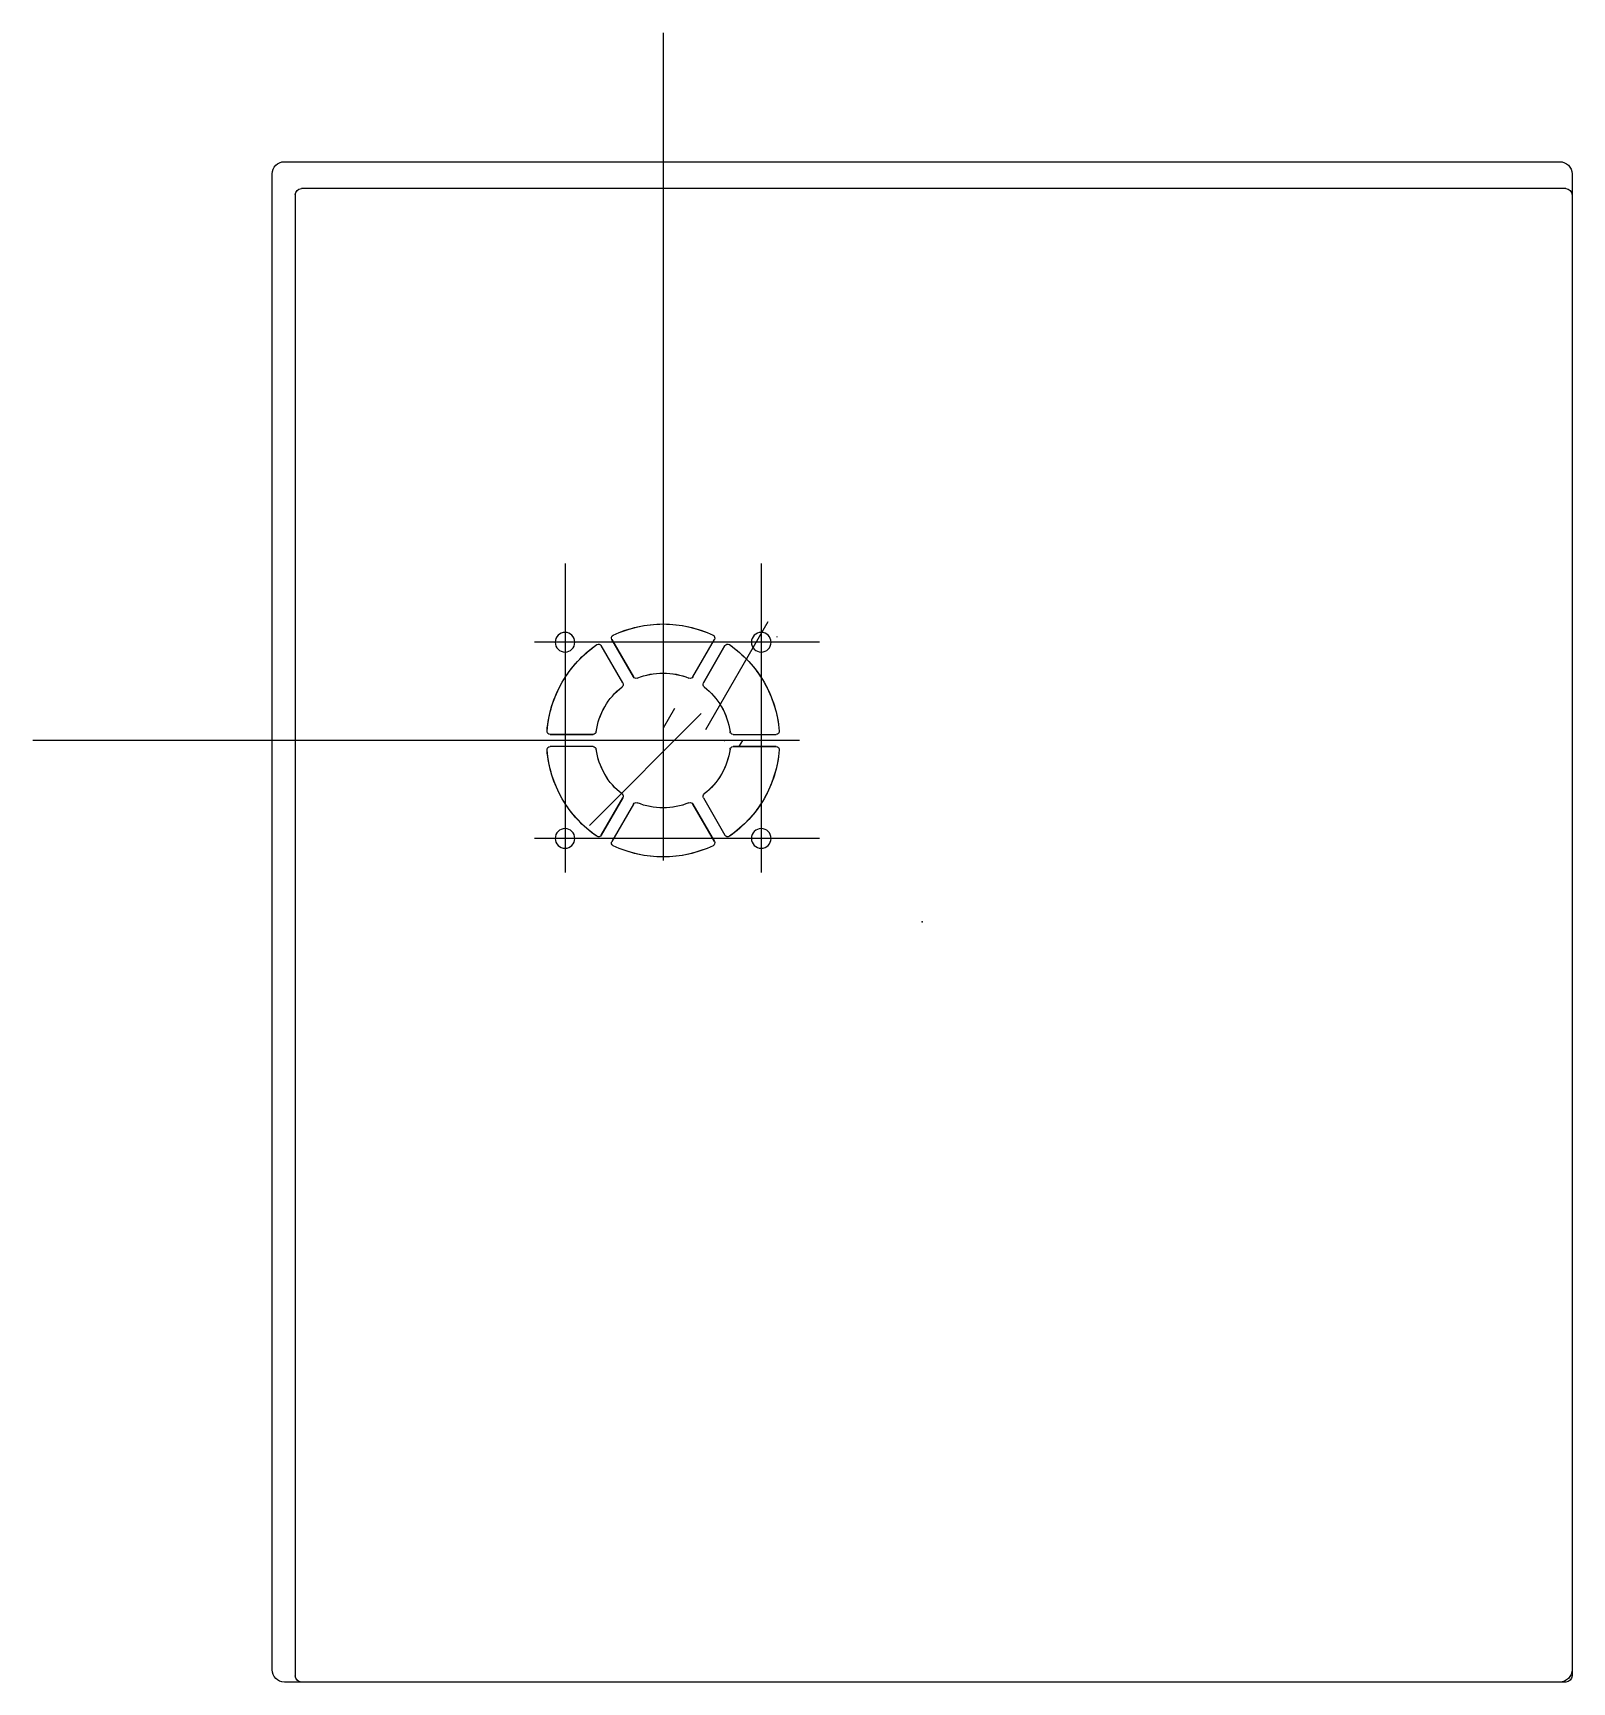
# Model space of a CAD drawing. Header units: centimetres. Extents: x -14.5 to 10.6, y -12.4 to 14.5.
import ezdxf

# ---------------------------------------------------------------- set-up
doc = ezdxf.new("R2010")
doc.units = ezdxf.units.CM
doc.header["$MEASUREMENT"] = 0
doc.layers.add('back_panel v5_Sketch1', color=7, linetype='Continuous')
doc.layers.add('back_panel v5_Sketch2', color=7, linetype='Continuous')

msp = doc.modelspace()

# ---------------------------------------------------------------- linework, layer by layer
at = {"layer": 'back_panel v5_Sketch1'}
for p, q in [((-4.223, 14.5, -0.1), (-4.223, 1, -0.1)), ((-10.4, 12.4, -0.1), (10.4, 12.4, -0.1)), ((-10.6, -12.2, -0.1), (-10.6, 12.2, -0.1)), ((10.6, 12.2, -0.1), (10.6, -12.2, -0.1)), ((-10.223, 11.861, -0.1), (-10.223, -12.3, -0.1)), ((10.5, 11.961, -0.1), (-10.123, 11.961, -0.1)), ((10.6, 11.861, -0.1), (10.6, -12.3, -0.1)), ((-5.823, 5.844, -0.1), (-5.823, 0.806, -0.1)), ((-2.623, 5.844, -0.1), (-2.623, 0.806, -0.1)), ((-3.529, 3.137, -0.1), (-2.512, 4.898, -0.1)), ((-4.706, 3.997, -0.1), (-5.058, 4.606, -0.1)), ((-3.739, 3.997, -0.1), (-3.387, 4.606, -0.1)), ((-2.365, 4.646, -0.1), (-2.361, 4.654, -0.1)), ((-1.673, 4.561, -0.1), (-6.322, 4.561, -0.1)), ((-4.879, 3.897, -0.1), (-5.231, 4.506, -0.1)), ((-3.566, 3.897, -0.1), (-3.214, 4.506, -0.1)), ((-3.6, 3.4, -0.1), (-5.424, 1.574, -0.1)), ((-4.036, 3.483, -0.1), (-4.223, 3.159, -0.1)), ((-2, 2.961, -0.1), (-14.5, 2.961, -0.1)), ((-5.363, 3.059, -0.1), (-6.067, 3.059, -0.1)), ((-3.083, 3.059, -0.1), (-2.379, 3.059, -0.1)), ((-2.976, 2.871, -0.1), (-2.924, 2.961, -0.1)), ((-5.363, 2.859, -0.1), (-6.067, 2.859, -0.1)), ((-3.083, 2.859, -0.1), (-2.379, 2.859, -0.1)), ((-4.879, 2.022, -0.1), (-5.231, 1.412, -0.1)), ((-4.706, 1.922, -0.1), (-5.058, 1.312, -0.1)), ((-3.739, 1.922, -0.1), (-3.387, 1.312, -0.1)), ((-3.566, 2.022, -0.1), (-3.214, 1.412, -0.1)), ((-1.673, 1.361, -0.1), (-6.322, 1.361, -0.1)), ((10.4, -12.4, -0.1), (-10.4, -12.4, -0.1)), ((10.5, -12.4, -0.1), (-10.123, -12.4, -0.1))]:
    msp.add_line(p, q, dxfattribs=at)
at = {"layer": 'back_panel v5_Sketch1', "extrusion": (0, 0, -1)}
for centre in [(5.823, 4.561, 0.1), (2.623, 4.561, 0.1), (5.823, 1.361, 0.1), (2.623, 1.361, 0.1)]:
    msp.add_circle(centre, 0.16, dxfattribs=at)
for centre, radius, start, end in [((10.4, 12.2, 0.1), 0.2, 360, 90), ((-10.4, 12.2, 0.1), 0.2, 90, 180), ((10.123, 11.861, 0.1), 0.1, 0, 90), ((-10.5, 11.861, 0.1), 0.1, 90, 180), ((4.223, 2.959, 0.1), 1.9, 64.6507, 90), ((4.223, 2.959, 0.1), 1.9, 90, 115.3493), ((5.015, 4.631, 0.1), 0.05, 330, 64.6507), ((3.431, 4.631, 0.1), 0.05, 115.3493, 210), ((4.223, 2.959, 0.1), 1.9, 30, 55.3493), ((5.275, 4.481, 0.1), 0.05, 55.3493, 150), ((3.171, 4.481, 0.1), 0.05, 30, 124.6507), ((4.223, 2.959, 0.1), 1.9, 124.6507, 150), ((4.223, 2.959, 0.1), 1.1, 67.4947, 90), ((4.223, 2.959, 0.1), 1.1, 90, 112.5053), ((4.223, 2.959, 0.1), 1.9, 4.6507, 30), ((4.223, 2.959, 0.1), 1.1, 30, 52.5053), ((4.923, 3.872, 0.1), 0.05, 150, 232.5053), ((4.663, 4.022, 0.1), 0.05, 247.4947, 330), ((3.783, 4.022, 0.1), 0.05, 210, 292.5053), ((3.523, 3.872, 0.1), 0.05, 307.4947, 30), ((4.223, 2.959, 0.1), 1.1, 127.4947, 150), ((4.223, 2.959, 0.1), 1.9, 150, 175.3493), ((4.223, 2.959, 0.1), 1.1, 7.4947, 30), ((4.223, 2.959, 0.1), 1.1, 150, 172.5053), ((6.067, 3.109, 0.1), 0.05, 270, 4.6507), ((5.363, 3.109, 0.1), 0.05, 187.4947, 270), ((3.083, 3.109, 0.1), 0.05, 270, 352.5053), ((2.379, 3.109, 0.1), 0.05, 175.3493, 270), ((6.067, 2.809, 0.1), 0.05, 355.3493, 90), ((4.223, 2.959, 0.1), 1.9, 330, 355.3493), ((5.363, 2.809, 0.1), 0.05, 90, 172.5053), ((4.223, 2.959, 0.1), 1.1, 330, 352.5053), ((4.223, 2.959, 0.1), 1.1, 187.4947, 210), ((3.083, 2.809, 0.1), 0.05, 7.4947, 90), ((4.223, 2.959, 0.1), 1.9, 184.6507, 210), ((2.379, 2.809, 0.1), 0.05, 90, 184.6507), ((4.223, 2.959, 0.1), 1.1, 307.4947, 330), ((4.223, 2.959, 0.1), 1.1, 210, 232.5053), ((4.223, 2.959, 0.1), 1.9, 304.6507, 330), ((4.923, 2.047, 0.1), 0.05, 127.4947, 210), ((4.663, 1.897, 0.1), 0.05, 30, 112.5053), ((4.223, 2.959, 0.1), 1.1, 270, 292.5053), ((4.223, 2.959, 0.1), 1.1, 247.4947, 270), ((3.783, 1.897, 0.1), 0.05, 67.4947, 150), ((3.523, 2.047, 0.1), 0.05, 330, 52.5053), ((4.223, 2.959, 0.1), 1.9, 210, 235.3493), ((5.275, 1.437, 0.1), 0.05, 210, 304.6507), ((3.171, 1.437, 0.1), 0.05, 235.3493, 330), ((5.015, 1.287, 0.1), 0.05, 295.3493, 30), ((4.223, 2.959, 0.1), 1.9, 270, 295.3493), ((4.223, 2.959, 0.1), 1.9, 244.6507, 270), ((3.431, 1.287, 0.1), 0.05, 150, 244.6507), ((10.4, -12.2, 0.1), 0.2, 270, 0), ((10.123, -12.3, 0.1), 0.1, 270, 0), ((-10.4, -12.2, 0.1), 0.2, 180, 270), ((-10.5, -12.3, 0.1), 0.1, 180, 270)]:
    msp.add_arc(centre, radius, start, end, dxfattribs=at)
at = {"layer": 'back_panel v5_Sketch1'}
for p in [(-3.223, 2.961, -0.1), (0, 0, -0.1)]:
    msp.add_point(p, dxfattribs=at)
at = {"layer": 'back_panel v5_Sketch2'}
for p, q in [((-10.4, 12.4, -0.1), (10.4, 12.4, -0.1)), ((-10.6, -12.2, -0.1), (-10.6, 12.2, -0.1)), ((10.6, 12.2, -0.1), (10.6, -12.2, -0.1)), ((-5.058, 4.606, -0.1), (-4.706, 3.997, -0.1)), ((-3.739, 3.997, -0.1), (-3.387, 4.606, -0.1)), ((-4.879, 3.897, -0.1), (-5.231, 4.506, -0.1)), ((-3.214, 4.506, -0.1), (-3.566, 3.897, -0.1)), ((-6.067, 3.059, -0.1), (-5.363, 3.059, -0.1)), ((-3.083, 3.059, -0.1), (-2.379, 3.059, -0.1)), ((-5.363, 2.859, -0.1), (-6.067, 2.859, -0.1)), ((-2.379, 2.859, -0.1), (-3.083, 2.859, -0.1)), ((-5.231, 1.412, -0.1), (-4.879, 2.022, -0.1)), ((-4.706, 1.922, -0.1), (-5.058, 1.312, -0.1)), ((-3.387, 1.312, -0.1), (-3.739, 1.922, -0.1)), ((-3.566, 2.022, -0.1), (-3.214, 1.412, -0.1)), ((10.4, -12.4, -0.1), (-10.4, -12.4, -0.1))]:
    msp.add_line(p, q, dxfattribs=at)
at = {"layer": 'back_panel v5_Sketch2', "extrusion": (0, 0, -1)}
for centre in [(5.823, 4.561, 0.1), (2.623, 4.561, 0.1), (5.823, 1.361, 0.1), (2.623, 1.361, 0.1)]:
    msp.add_circle(centre, 0.16, dxfattribs=at)
for centre, radius, start, end in [((10.4, 12.2, 0.1), 0.2, 360, 90), ((-10.4, 12.2, 0.1), 0.2, 90, 180), ((4.223, 2.959, 0.1), 1.9, 64.6507, 115.3493), ((5.015, 4.631, 0.1), 0.05, 330, 64.6507), ((3.431, 4.631, 0.1), 0.05, 115.3493, 210), ((4.223, 2.959, 0.1), 1.9, 4.6507, 55.3493), ((5.275, 4.481, 0.1), 0.05, 55.3493, 150), ((3.171, 4.481, 0.1), 0.05, 30, 124.6507), ((4.223, 2.959, 0.1), 1.9, 124.6507, 175.3493), ((4.223, 2.959, 0.1), 1.1, 67.4947, 112.5053), ((4.223, 2.959, 0.1), 1.1, 7.4947, 52.5053), ((4.923, 3.872, 0.1), 0.05, 150, 232.5053), ((4.663, 4.022, 0.1), 0.05, 247.4947, 330), ((3.783, 4.022, 0.1), 0.05, 210, 292.5053), ((3.523, 3.872, 0.1), 0.05, 307.4947, 30), ((4.223, 2.959, 0.1), 1.1, 127.4947, 172.5053), ((6.067, 3.109, 0.1), 0.05, 270, 4.6507), ((5.363, 3.109, 0.1), 0.05, 187.4947, 270), ((3.083, 3.109, 0.1), 0.05, 270, 352.5053), ((2.379, 3.109, 0.1), 0.05, 175.3493, 270), ((6.067, 2.809, 0.1), 0.05, 355.3493, 90), ((4.223, 2.959, 0.1), 1.9, 304.6507, 355.3493), ((5.363, 2.809, 0.1), 0.05, 90, 172.5053), ((4.223, 2.959, 0.1), 1.1, 307.4947, 352.5053), ((4.223, 2.959, 0.1), 1.1, 187.4947, 232.5053), ((4.223, 2.959, 0.1), 1.9, 184.6507, 235.3493), ((3.083, 2.809, 0.1), 0.05, 7.4947, 90), ((2.379, 2.809, 0.1), 0.05, 90, 184.6507), ((4.923, 2.047, 0.1), 0.05, 127.4947, 210), ((4.663, 1.897, 0.1), 0.05, 30, 112.5053), ((4.223, 2.959, 0.1), 1.1, 247.4947, 292.5053), ((3.783, 1.897, 0.1), 0.05, 67.4947, 150), ((3.523, 2.047, 0.1), 0.05, 330, 52.5053), ((5.275, 1.437, 0.1), 0.05, 210, 304.6507), ((3.171, 1.437, 0.1), 0.05, 235.3493, 330), ((5.015, 1.287, 0.1), 0.05, 295.3493, 30), ((4.223, 2.959, 0.1), 1.9, 244.6507, 295.3493), ((3.431, 1.287, 0.1), 0.05, 150, 244.6507), ((10.4, -12.2, 0.1), 0.2, 270, 0), ((-10.4, -12.2, 0.1), 0.2, 180, 270)]:
    msp.add_arc(centre, radius, start, end, dxfattribs=at)
at = {"layer": 'back_panel v5_Sketch2'}
msp.add_point((0, 0, -0.1), dxfattribs=at)

doc.saveas('drawing.dxf')
